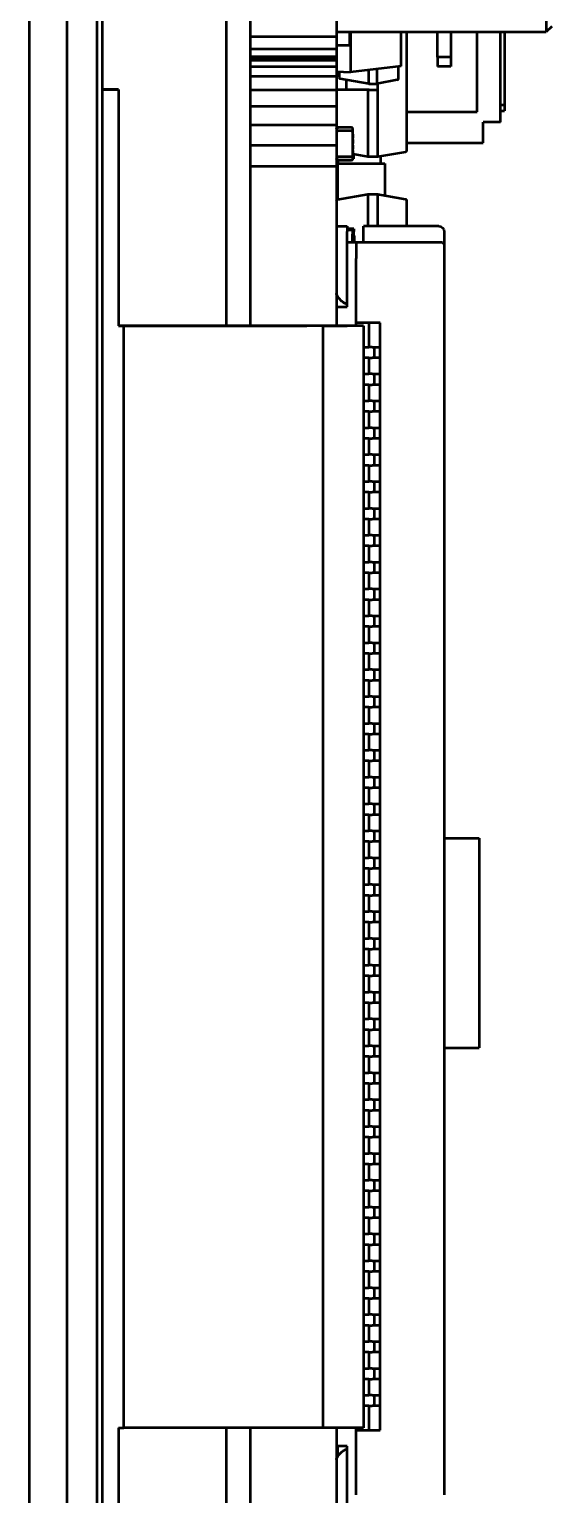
# Model space of a CAD drawing. Header units: millimetres. Extents: x 71 to 428, y 120 to 295.
# Drawn here: x 235.33 to 245.04, y 193.28 to 220.54 of the extents above; entities that cross this region are included whole.
import ezdxf

# ---------------------------------------------------------------- set-up
doc = ezdxf.new("R2010")
doc.units = ezdxf.units.MM
doc.header["$LTSCALE"] = 0.75
doc.layers.add('Visible', color=7, linetype='Continuous', lineweight=50)

msp = doc.modelspace()

# ---------------------------------------------------------------- linework, layer by layer
at = {"layer": 'Visible', "extrusion": (1, -2e-16, 0)}
for p, q in [((235.33, 252.426), (235.33, 156.566)), ((236.03, 252.426), (236.03, 156.566)), ((236.59, 168.176), (236.59, 240.816)), ((236.69, 219.424), (236.69, 224.894)), ((238.99, 224.894), (238.99, 215.024)), ((244.941, 224.492), (244.941, 220.492)), ((239.44, 220.408), (239.44, 220.72)), ((241.041, 220.72), (241.041, 220.408)), ((245.041, 220.592), (244.941, 220.492)), ((239.44, 220.176), (239.44, 220.408)), ((239.44, 220.408), (241.041, 220.408)), ((241.041, 220.492), (244.941, 220.492)), ((241.041, 220.408), (241.041, 220.176)), ((241.291, 220.242), (241.291, 220.492)), ((241.301, 220.492), (241.301, 219.742)), ((242.241, 219.857), (242.241, 220.492)), ((242.341, 220.492), (242.341, 218.279)), ((242.346, 219.005), (242.346, 220.492)), ((242.916, 220.022), (242.916, 220.492)), ((243.166, 220.492), (243.166, 220.022)), ((243.654, 219.005), (243.654, 220.492)), ((244.091, 218.816), (244.091, 220.492)), ((244.166, 220.492), (244.166, 219.139)), ((239.44, 220.033), (239.44, 220.176)), ((239.44, 220.176), (241.041, 220.176)), ((239.44, 219.997), (239.44, 220.033)), ((239.44, 220.033), (241.041, 220.033)), ((241.291, 220.242), (241.041, 220.242)), ((241.041, 220.176), (241.041, 220.033)), ((241.041, 220.033), (241.041, 219.997)), ((242.916, 220.022), (242.916, 219.851)), ((243.166, 220.022), (242.916, 220.022)), ((243.166, 220.022), (243.166, 219.851)), ((239.44, 219.968), (239.44, 219.997)), ((239.44, 219.997), (241.041, 219.997)), ((239.44, 219.853), (239.44, 219.968)), ((239.44, 219.968), (241.041, 219.968)), ((239.44, 219.668), (239.44, 219.853)), ((239.44, 219.853), (241.041, 219.853)), ((241.041, 219.997), (241.041, 219.968)), ((241.041, 219.968), (241.041, 219.853)), ((241.041, 219.853), (241.041, 219.668)), ((241.041, 219.755), (241.301, 219.742)), ((241.091, 219.753), (241.091, 219.647)), ((242.241, 219.857), (241.301, 219.742)), ((241.641, 219.554), (241.641, 219.783)), ((241.791, 219.802), (241.791, 219.554)), ((242.191, 219.627), (242.191, 219.851)), ((243.166, 219.851), (242.916, 219.851)), ((239.44, 219.418), (239.44, 219.668)), ((239.44, 219.668), (241.041, 219.668)), ((241.041, 219.668), (241.041, 219.418)), ((241.641, 219.529), (241.111, 219.622)), ((241.221, 219.603), (241.221, 219.418)), ((241.641, 219.554), (241.641, 219.554)), ((241.641, 219.529), (241.791, 219.529)), ((242.171, 219.603), (241.791, 219.529)), ((241.791, 219.553), (241.791, 219.554)), ((241.791, 219.529), (241.791, 219.529)), ((241.806, 219.532), (241.806, 219.418)), ((236.69, 190.384), (236.69, 219.424)), ((236.69, 219.424), (236.69, 219.424)), ((236.69, 219.424), (236.99, 219.424)), ((236.99, 219.424), (236.69, 219.424)), ((236.99, 219.424), (236.99, 219.424)), ((236.99, 219.424), (236.99, 215.024)), ((239.44, 219.113), (239.44, 219.418)), ((239.44, 219.418), (241.041, 219.418)), ((241.041, 219.418), (241.041, 219.113)), ((241.221, 219.418), (241.041, 219.418)), ((241.238, 219.418), (241.221, 219.418)), ((241.651, 219.418), (241.238, 219.418)), ((241.626, 219.418), (241.626, 218.188)), ((241.651, 219.418), (241.806, 219.418)), ((241.806, 219.418), (241.806, 218.188)), ((239.44, 218.766), (239.44, 219.113)), ((239.44, 219.113), (241.041, 219.113)), ((241.041, 219.113), (241.041, 218.766)), ((242.346, 219.005), (243.654, 219.005)), ((242.346, 218.698), (242.346, 219.005)), ((244.091, 219.139), (244.166, 219.139)), ((244.091, 219.027), (244.166, 219.027)), ((244.166, 219.139), (244.166, 219.027)), ((239.44, 218.389), (239.44, 218.766)), ((239.44, 218.766), (241.041, 218.766)), ((241.041, 218.766), (241.041, 218.389)), ((241.041, 218.654), (241.071, 218.654)), ((241.041, 218.654), (241.071, 218.654)), ((241.315, 218.715), (241.071, 218.715)), ((241.315, 218.654), (241.071, 218.654)), ((241.315, 218.654), (241.071, 218.654)), ((241.315, 218.654), (241.346, 218.654)), ((241.315, 218.654), (241.346, 218.654)), ((241.346, 218.654), (241.346, 218.685)), ((241.346, 218.167), (241.346, 218.654)), ((242.341, 218.698), (242.346, 218.698)), ((243.766, 218.429), (243.766, 218.816)), ((244.091, 218.816), (243.766, 218.816)), ((239.44, 217.997), (239.44, 218.389)), ((239.44, 218.389), (241.041, 218.389)), ((241.041, 218.389), (241.041, 217.997)), ((241.346, 218.592), (241.348, 218.592)), ((241.346, 218.554), (241.348, 218.554)), ((241.346, 218.518), (241.348, 218.518)), ((241.346, 218.494), (241.348, 218.494)), ((241.346, 218.417), (241.348, 218.417)), ((241.346, 218.387), (241.348, 218.387)), ((241.348, 218.417), (241.348, 218.494)), ((242.341, 218.429), (243.766, 218.429)), ((241.071, 218.167), (241.041, 218.167)), ((241.041, 218.167), (241.071, 218.167)), ((241.041, 218.134), (241.041, 218.134)), ((241.066, 218.106), (241.066, 218.046)), ((241.071, 218.167), (241.315, 218.167)), ((241.315, 218.167), (241.071, 218.167)), ((241.071, 218.106), (241.315, 218.106)), ((241.346, 218.167), (241.315, 218.167)), ((241.315, 218.167), (241.346, 218.167)), ((241.346, 218.35), (241.348, 218.35)), ((241.346, 218.313), (241.348, 218.313)), ((241.346, 218.285), (241.348, 218.285)), ((241.346, 218.274), (241.348, 218.274)), ((241.346, 218.222), (241.348, 218.222)), ((241.346, 218.211), (241.348, 218.211)), ((241.346, 218.184), (241.366, 218.184)), ((241.346, 218.136), (241.346, 218.167)), ((241.366, 218.134), (241.346, 218.134)), ((241.348, 218.222), (241.348, 218.274)), ((241.626, 218.168), (241.348, 218.217)), ((241.366, 218.184), (241.366, 218.214)), ((241.366, 218.134), (241.366, 218.184)), ((241.626, 218.187), (241.626, 218.188)), ((241.806, 218.168), (241.626, 218.168)), ((242.324, 218.259), (241.806, 218.168)), ((241.806, 218.188), (241.806, 218.187)), ((241.866, 218.046), (241.866, 218.178)), ((239.44, 215.024), (239.44, 217.997)), ((239.44, 217.997), (241.041, 217.997)), ((241.041, 217.997), (241.041, 215.025)), ((241.061, 218.046), (241.941, 218.046)), ((241.061, 218.046), (241.061, 217.373)), ((241.941, 218.046), (241.941, 217.449)), ((241.061, 217.67), (241.056, 217.67)), ((241.056, 217.67), (241.056, 217.4)), ((241.057, 217.373), (241.626, 217.473)), ((241.626, 217.473), (241.806, 217.473)), ((241.626, 217.453), (241.626, 216.88)), ((241.626, 217.453), (241.626, 217.453)), ((241.806, 217.473), (242.324, 217.381)), ((241.806, 217.453), (241.806, 216.88)), ((241.806, 217.453), (241.806, 217.453)), ((242.341, 217.362), (242.341, 216.88)), ((241.041, 216.88), (241.241, 216.88)), ((241.241, 216.88), (241.241, 216.78)), ((241.366, 216.832), (241.241, 216.832)), ((241.341, 216.807), (241.241, 216.807)), ((241.341, 216.807), (241.241, 216.807)), ((241.241, 216.58), (241.241, 216.78)), ((241.341, 216.807), (241.341, 216.58)), ((241.341, 216.807), (241.341, 216.782)), ((241.341, 216.782), (241.366, 216.782)), ((241.366, 216.832), (241.366, 216.782)), ((241.366, 216.732), (241.366, 216.782)), ((242.941, 216.88), (241.541, 216.88)), ((241.541, 216.58), (241.541, 216.88)), ((243.041, 216.78), (243.041, 216.53)), ((241.241, 216.58), (241.408, 216.58)), ((241.241, 215.38), (241.241, 216.58)), ((241.366, 216.732), (241.341, 216.732)), ((241.341, 216.58), (241.341, 216.732)), ((241.366, 216.58), (241.366, 216.732)), ((241.376, 216.696), (241.366, 216.696)), ((241.376, 216.646), (241.366, 216.646)), ((241.376, 216.594), (241.366, 216.594)), ((241.376, 216.581), (241.366, 216.581)), ((241.376, 216.58), (241.376, 216.581)), ((241.408, 216.58), (241.408, 216.28)), ((241.408, 216.58), (242.991, 216.58)), ((242.991, 216.58), (242.991, 216.58)), ((241.408, 215.08), (241.408, 216.28)), ((243.041, 216.28), (243.041, 193.28)), ((241.041, 215.38), (241.241, 215.38)), ((236.99, 215.024), (237.09, 215.024)), ((237.09, 215.024), (236.99, 215.024)), ((237.09, 194.524), (237.09, 215.024)), ((240.79, 215.024), (237.09, 215.024)), ((237.09, 215.024), (240.49, 215.024)), ((240.79, 215.025), (240.49, 215.025)), ((240.49, 215.025), (240.49, 215.024)), ((241.54, 215.025), (240.79, 215.024)), ((240.79, 215.025), (241.24, 215.025)), ((240.79, 194.524), (240.79, 215.024)), ((240.79, 215.024), (240.79, 215.024)), ((241.24, 215.025), (241.24, 215.025)), ((241.851, 215.08), (241.408, 215.08)), ((241.408, 215.025), (241.408, 215.08)), ((241.54, 215.025), (241.447, 215.025)), ((241.54, 215.025), (241.54, 194.525)), ((241.54, 215.025), (241.54, 215.025)), ((241.641, 215.08), (241.641, 214.63)), ((241.851, 194.48), (241.851, 215.08)), ((241.54, 214.63), (241.641, 214.63)), ((241.705, 214.63), (241.641, 214.63)), ((241.705, 214.63), (241.741, 214.63)), ((241.741, 214.63), (241.741, 214.43)), ((241.741, 214.63), (241.851, 214.63)), ((241.641, 214.43), (241.54, 214.43)), ((241.641, 214.43), (241.705, 214.43)), ((241.641, 214.43), (241.641, 214.13)), ((241.741, 214.43), (241.705, 214.43)), ((241.851, 214.43), (241.741, 214.43)), ((241.54, 214.13), (241.641, 214.13)), ((241.705, 214.13), (241.641, 214.13)), ((241.705, 214.13), (241.741, 214.13)), ((241.741, 214.13), (241.741, 213.93)), ((241.741, 214.13), (241.851, 214.13)), ((241.641, 213.93), (241.54, 213.93)), ((241.641, 213.93), (241.705, 213.93)), ((241.641, 213.93), (241.641, 213.63)), ((241.741, 213.93), (241.705, 213.93)), ((241.851, 213.93), (241.741, 213.93)), ((241.54, 213.63), (241.641, 213.63)), ((241.705, 213.63), (241.641, 213.63)), ((241.705, 213.63), (241.741, 213.63)), ((241.741, 213.63), (241.741, 213.43)), ((241.741, 213.63), (241.851, 213.63)), ((241.641, 213.43), (241.54, 213.43)), ((241.641, 213.43), (241.705, 213.43)), ((241.641, 213.43), (241.641, 213.13)), ((241.741, 213.43), (241.705, 213.43)), ((241.851, 213.43), (241.741, 213.43)), ((241.54, 213.13), (241.641, 213.13)), ((241.641, 212.93), (241.54, 212.93)), ((241.705, 213.13), (241.641, 213.13)), ((241.641, 212.93), (241.705, 212.93)), ((241.641, 212.93), (241.641, 212.63)), ((241.705, 213.13), (241.741, 213.13)), ((241.741, 212.93), (241.705, 212.93)), ((241.741, 213.13), (241.741, 212.93)), ((241.741, 213.13), (241.851, 213.13)), ((241.851, 212.93), (241.741, 212.93)), ((241.54, 212.63), (241.641, 212.63)), ((241.641, 212.43), (241.54, 212.43)), ((241.705, 212.63), (241.641, 212.63)), ((241.641, 212.43), (241.705, 212.43)), ((241.641, 212.43), (241.641, 212.13)), ((241.705, 212.63), (241.741, 212.63)), ((241.741, 212.43), (241.705, 212.43)), ((241.741, 212.63), (241.741, 212.43)), ((241.741, 212.63), (241.851, 212.63)), ((241.851, 212.43), (241.741, 212.43)), ((241.54, 212.13), (241.641, 212.13)), ((241.705, 212.13), (241.641, 212.13)), ((241.705, 212.13), (241.741, 212.13)), ((241.741, 212.13), (241.741, 211.93)), ((241.741, 212.13), (241.851, 212.13)), ((241.641, 211.93), (241.54, 211.93)), ((241.641, 211.93), (241.705, 211.93)), ((241.641, 211.93), (241.641, 211.63)), ((241.741, 211.93), (241.705, 211.93)), ((241.851, 211.93), (241.741, 211.93)), ((241.54, 211.63), (241.641, 211.63)), ((241.705, 211.63), (241.641, 211.63)), ((241.705, 211.63), (241.741, 211.63)), ((241.741, 211.63), (241.741, 211.43)), ((241.741, 211.63), (241.851, 211.63)), ((241.641, 211.43), (241.54, 211.43)), ((241.641, 211.43), (241.705, 211.43)), ((241.641, 211.43), (241.641, 211.13)), ((241.741, 211.43), (241.705, 211.43)), ((241.851, 211.43), (241.741, 211.43)), ((241.54, 211.13), (241.641, 211.13)), ((241.705, 211.13), (241.641, 211.13)), ((241.705, 211.13), (241.741, 211.13)), ((241.741, 211.13), (241.741, 210.93)), ((241.741, 211.13), (241.851, 211.13)), ((241.641, 210.93), (241.54, 210.93)), ((241.641, 210.93), (241.705, 210.93)), ((241.641, 210.93), (241.641, 210.63)), ((241.741, 210.93), (241.705, 210.93)), ((241.851, 210.93), (241.741, 210.93)), ((241.54, 210.63), (241.641, 210.63)), ((241.705, 210.63), (241.641, 210.63)), ((241.705, 210.63), (241.741, 210.63)), ((241.741, 210.63), (241.741, 210.43)), ((241.741, 210.63), (241.851, 210.63)), ((241.641, 210.43), (241.54, 210.43)), ((241.641, 210.43), (241.705, 210.43)), ((241.641, 210.43), (241.641, 210.13)), ((241.741, 210.43), (241.705, 210.43)), ((241.851, 210.43), (241.741, 210.43)), ((241.54, 210.13), (241.641, 210.13)), ((241.641, 209.93), (241.54, 209.93)), ((241.705, 210.13), (241.641, 210.13)), ((241.641, 209.93), (241.705, 209.93)), ((241.641, 209.93), (241.641, 209.63)), ((241.705, 210.13), (241.741, 210.13)), ((241.741, 209.93), (241.705, 209.93)), ((241.741, 210.13), (241.741, 209.93)), ((241.741, 210.13), (241.851, 210.13)), ((241.851, 209.93), (241.741, 209.93)), ((241.54, 209.63), (241.641, 209.63)), ((241.641, 209.43), (241.54, 209.43)), ((241.705, 209.63), (241.641, 209.63)), ((241.641, 209.43), (241.705, 209.43)), ((241.641, 209.43), (241.641, 209.13)), ((241.705, 209.63), (241.741, 209.63)), ((241.741, 209.43), (241.705, 209.43)), ((241.741, 209.63), (241.741, 209.43)), ((241.741, 209.63), (241.851, 209.63)), ((241.851, 209.43), (241.741, 209.43)), ((241.54, 209.13), (241.641, 209.13)), ((241.705, 209.13), (241.641, 209.13)), ((241.705, 209.13), (241.741, 209.13)), ((241.741, 209.13), (241.741, 208.93)), ((241.741, 209.13), (241.851, 209.13)), ((241.641, 208.93), (241.54, 208.93)), ((241.641, 208.93), (241.705, 208.93)), ((241.641, 208.93), (241.641, 208.63)), ((241.741, 208.93), (241.705, 208.93)), ((241.851, 208.93), (241.741, 208.93)), ((241.54, 208.63), (241.641, 208.63)), ((241.705, 208.63), (241.641, 208.63)), ((241.705, 208.63), (241.741, 208.63)), ((241.741, 208.63), (241.741, 208.43)), ((241.741, 208.63), (241.851, 208.63)), ((241.641, 208.43), (241.54, 208.43)), ((241.641, 208.43), (241.705, 208.43)), ((241.641, 208.43), (241.641, 208.13)), ((241.741, 208.43), (241.705, 208.43)), ((241.851, 208.43), (241.741, 208.43)), ((241.54, 208.13), (241.641, 208.13)), ((241.705, 208.13), (241.641, 208.13)), ((241.705, 208.13), (241.741, 208.13)), ((241.741, 208.13), (241.741, 207.93)), ((241.741, 208.13), (241.851, 208.13)), ((241.641, 207.93), (241.54, 207.93)), ((241.641, 207.93), (241.705, 207.93)), ((241.641, 207.93), (241.641, 207.63)), ((241.741, 207.93), (241.705, 207.93)), ((241.851, 207.93), (241.741, 207.93)), ((241.54, 207.63), (241.641, 207.63)), ((241.705, 207.63), (241.641, 207.63)), ((241.705, 207.63), (241.741, 207.63)), ((241.741, 207.63), (241.741, 207.43)), ((241.741, 207.63), (241.851, 207.63)), ((241.641, 207.43), (241.54, 207.43)), ((241.641, 207.43), (241.705, 207.43)), ((241.641, 207.43), (241.641, 207.13)), ((241.741, 207.43), (241.705, 207.43)), ((241.851, 207.43), (241.741, 207.43)), ((241.54, 207.13), (241.641, 207.13)), ((241.641, 206.93), (241.54, 206.93)), ((241.705, 207.13), (241.641, 207.13)), ((241.641, 206.93), (241.705, 206.93)), ((241.641, 206.93), (241.641, 206.63)), ((241.705, 207.13), (241.741, 207.13)), ((241.741, 206.93), (241.705, 206.93)), ((241.741, 207.13), (241.741, 206.93)), ((241.741, 207.13), (241.851, 207.13)), ((241.851, 206.93), (241.741, 206.93)), ((241.54, 206.63), (241.641, 206.63)), ((241.641, 206.43), (241.54, 206.43)), ((241.705, 206.63), (241.641, 206.63)), ((241.641, 206.43), (241.705, 206.43)), ((241.641, 206.43), (241.641, 206.13)), ((241.705, 206.63), (241.741, 206.63)), ((241.741, 206.43), (241.705, 206.43)), ((241.741, 206.63), (241.741, 206.43)), ((241.741, 206.63), (241.851, 206.63)), ((241.851, 206.43), (241.741, 206.43)), ((241.54, 206.13), (241.641, 206.13)), ((241.705, 206.13), (241.641, 206.13)), ((241.705, 206.13), (241.741, 206.13)), ((241.741, 206.13), (241.741, 205.93)), ((241.741, 206.13), (241.851, 206.13)), ((241.641, 205.93), (241.54, 205.93)), ((241.641, 205.93), (241.705, 205.93)), ((241.641, 205.93), (241.641, 205.63)), ((241.741, 205.93), (241.705, 205.93)), ((241.851, 205.93), (241.741, 205.93)), ((241.54, 205.63), (241.641, 205.63)), ((241.705, 205.63), (241.641, 205.63)), ((241.705, 205.63), (241.741, 205.63)), ((241.741, 205.63), (241.741, 205.43)), ((241.741, 205.63), (241.851, 205.63)), ((241.641, 205.43), (241.54, 205.43)), ((241.641, 205.43), (241.705, 205.43)), ((241.641, 205.43), (241.641, 205.13)), ((241.741, 205.43), (241.705, 205.43)), ((241.851, 205.43), (241.741, 205.43)), ((243.041, 205.493), (243.691, 205.493)), ((243.691, 205.493), (243.691, 201.593)), ((241.54, 205.13), (241.641, 205.13)), ((241.705, 205.13), (241.641, 205.13)), ((241.705, 205.13), (241.741, 205.13)), ((241.741, 205.13), (241.741, 204.93)), ((241.741, 205.13), (241.851, 205.13)), ((241.641, 204.93), (241.54, 204.93)), ((241.641, 204.93), (241.705, 204.93)), ((241.641, 204.93), (241.641, 204.63)), ((241.741, 204.93), (241.705, 204.93)), ((241.851, 204.93), (241.741, 204.93)), ((241.54, 204.63), (241.641, 204.63)), ((241.705, 204.63), (241.641, 204.63)), ((241.705, 204.63), (241.741, 204.63)), ((241.741, 204.63), (241.741, 204.43)), ((241.741, 204.63), (241.851, 204.63)), ((241.641, 204.43), (241.54, 204.43)), ((241.641, 204.43), (241.705, 204.43)), ((241.641, 204.43), (241.641, 204.13)), ((241.741, 204.43), (241.705, 204.43)), ((241.851, 204.43), (241.741, 204.43)), ((241.54, 204.13), (241.641, 204.13)), ((241.641, 203.93), (241.54, 203.93)), ((241.705, 204.13), (241.641, 204.13)), ((241.641, 203.93), (241.705, 203.93)), ((241.641, 203.93), (241.641, 203.63)), ((241.705, 204.13), (241.741, 204.13)), ((241.741, 203.93), (241.705, 203.93)), ((241.741, 204.13), (241.741, 203.93)), ((241.741, 204.13), (241.851, 204.13)), ((241.851, 203.93), (241.741, 203.93)), ((241.54, 203.63), (241.641, 203.63)), ((241.641, 203.43), (241.54, 203.43)), ((241.705, 203.63), (241.641, 203.63)), ((241.641, 203.43), (241.705, 203.43)), ((241.641, 203.43), (241.641, 203.13)), ((241.705, 203.63), (241.741, 203.63)), ((241.741, 203.43), (241.705, 203.43)), ((241.741, 203.63), (241.741, 203.43)), ((241.741, 203.63), (241.851, 203.63)), ((241.851, 203.43), (241.741, 203.43)), ((241.54, 203.13), (241.641, 203.13)), ((241.705, 203.13), (241.641, 203.13)), ((241.705, 203.13), (241.741, 203.13)), ((241.741, 203.13), (241.741, 202.93)), ((241.741, 203.13), (241.851, 203.13)), ((241.641, 202.93), (241.54, 202.93)), ((241.641, 202.93), (241.705, 202.93)), ((241.641, 202.93), (241.641, 202.63)), ((241.741, 202.93), (241.705, 202.93)), ((241.851, 202.93), (241.741, 202.93)), ((241.54, 202.63), (241.641, 202.63)), ((241.705, 202.63), (241.641, 202.63)), ((241.705, 202.63), (241.741, 202.63)), ((241.741, 202.63), (241.741, 202.43)), ((241.741, 202.63), (241.851, 202.63)), ((241.641, 202.43), (241.54, 202.43)), ((241.641, 202.43), (241.705, 202.43)), ((241.641, 202.43), (241.641, 202.13)), ((241.741, 202.43), (241.705, 202.43)), ((241.851, 202.43), (241.741, 202.43)), ((241.54, 202.13), (241.641, 202.13)), ((241.705, 202.13), (241.641, 202.13)), ((241.705, 202.13), (241.741, 202.13)), ((241.741, 202.13), (241.741, 201.93)), ((241.741, 202.13), (241.851, 202.13)), ((241.641, 201.93), (241.54, 201.93)), ((241.641, 201.93), (241.705, 201.93)), ((241.641, 201.93), (241.641, 201.63)), ((241.741, 201.93), (241.705, 201.93)), ((241.851, 201.93), (241.741, 201.93)), ((241.54, 201.63), (241.641, 201.63)), ((241.705, 201.63), (241.641, 201.63)), ((241.705, 201.63), (241.741, 201.63)), ((241.741, 201.63), (241.741, 201.43)), ((241.741, 201.63), (241.851, 201.63)), ((243.041, 201.593), (243.691, 201.593)), ((241.641, 201.43), (241.54, 201.43)), ((241.641, 201.43), (241.705, 201.43)), ((241.641, 201.43), (241.641, 201.13)), ((241.741, 201.43), (241.705, 201.43)), ((241.851, 201.43), (241.741, 201.43)), ((241.54, 201.13), (241.641, 201.13)), ((241.641, 200.93), (241.54, 200.93)), ((241.705, 201.13), (241.641, 201.13)), ((241.641, 200.93), (241.705, 200.93)), ((241.641, 200.93), (241.641, 200.63)), ((241.705, 201.13), (241.741, 201.13)), ((241.741, 200.93), (241.705, 200.93)), ((241.741, 201.13), (241.741, 200.93)), ((241.741, 201.13), (241.851, 201.13)), ((241.851, 200.93), (241.741, 200.93)), ((241.54, 200.63), (241.641, 200.63)), ((241.641, 200.43), (241.54, 200.43)), ((241.705, 200.63), (241.641, 200.63)), ((241.641, 200.43), (241.705, 200.43)), ((241.641, 200.43), (241.641, 200.13)), ((241.705, 200.63), (241.741, 200.63)), ((241.741, 200.43), (241.705, 200.43)), ((241.741, 200.63), (241.741, 200.43)), ((241.741, 200.63), (241.851, 200.63)), ((241.851, 200.43), (241.741, 200.43)), ((241.54, 200.13), (241.641, 200.13)), ((241.705, 200.13), (241.641, 200.13)), ((241.705, 200.13), (241.741, 200.13)), ((241.741, 200.13), (241.741, 199.93)), ((241.741, 200.13), (241.851, 200.13)), ((241.641, 199.93), (241.54, 199.93)), ((241.641, 199.93), (241.705, 199.93)), ((241.641, 199.93), (241.641, 199.63)), ((241.741, 199.93), (241.705, 199.93)), ((241.851, 199.93), (241.741, 199.93)), ((241.54, 199.63), (241.641, 199.63)), ((241.705, 199.63), (241.641, 199.63)), ((241.705, 199.63), (241.741, 199.63)), ((241.741, 199.63), (241.741, 199.43)), ((241.741, 199.63), (241.851, 199.63)), ((241.641, 199.43), (241.54, 199.43)), ((241.641, 199.43), (241.705, 199.43)), ((241.641, 199.43), (241.641, 199.13)), ((241.741, 199.43), (241.705, 199.43)), ((241.851, 199.43), (241.741, 199.43)), ((241.54, 199.13), (241.641, 199.13)), ((241.705, 199.13), (241.641, 199.13)), ((241.705, 199.13), (241.741, 199.13)), ((241.741, 199.13), (241.741, 198.93)), ((241.741, 199.13), (241.851, 199.13)), ((241.641, 198.93), (241.54, 198.93)), ((241.641, 198.93), (241.705, 198.93)), ((241.641, 198.93), (241.641, 198.63)), ((241.741, 198.93), (241.705, 198.93)), ((241.851, 198.93), (241.741, 198.93)), ((241.54, 198.63), (241.641, 198.63)), ((241.705, 198.63), (241.641, 198.63)), ((241.705, 198.63), (241.741, 198.63)), ((241.741, 198.63), (241.741, 198.43)), ((241.741, 198.63), (241.851, 198.63)), ((241.641, 198.43), (241.54, 198.43)), ((241.641, 198.43), (241.705, 198.43)), ((241.641, 198.43), (241.641, 198.13)), ((241.741, 198.43), (241.705, 198.43)), ((241.851, 198.43), (241.741, 198.43)), ((241.54, 198.13), (241.641, 198.13)), ((241.641, 197.93), (241.54, 197.93)), ((241.705, 198.13), (241.641, 198.13)), ((241.641, 197.93), (241.705, 197.93)), ((241.641, 197.93), (241.641, 197.63)), ((241.705, 198.13), (241.741, 198.13)), ((241.741, 197.93), (241.705, 197.93)), ((241.741, 198.13), (241.741, 197.93)), ((241.741, 198.13), (241.851, 198.13)), ((241.851, 197.93), (241.741, 197.93)), ((241.54, 197.63), (241.641, 197.63)), ((241.641, 197.43), (241.54, 197.43)), ((241.705, 197.63), (241.641, 197.63)), ((241.641, 197.43), (241.705, 197.43)), ((241.641, 197.43), (241.641, 197.13)), ((241.705, 197.63), (241.741, 197.63)), ((241.741, 197.43), (241.705, 197.43)), ((241.741, 197.63), (241.741, 197.43)), ((241.741, 197.63), (241.851, 197.63)), ((241.851, 197.43), (241.741, 197.43)), ((241.54, 197.13), (241.641, 197.13)), ((241.705, 197.13), (241.641, 197.13)), ((241.705, 197.13), (241.741, 197.13)), ((241.741, 197.13), (241.741, 196.93)), ((241.741, 197.13), (241.851, 197.13)), ((241.641, 196.93), (241.54, 196.93)), ((241.641, 196.93), (241.705, 196.93)), ((241.641, 196.93), (241.641, 196.63)), ((241.741, 196.93), (241.705, 196.93)), ((241.851, 196.93), (241.741, 196.93)), ((241.54, 196.63), (241.641, 196.63)), ((241.705, 196.63), (241.641, 196.63)), ((241.705, 196.63), (241.741, 196.63)), ((241.741, 196.63), (241.741, 196.43)), ((241.741, 196.63), (241.851, 196.63)), ((241.641, 196.43), (241.54, 196.43)), ((241.641, 196.43), (241.705, 196.43)), ((241.641, 196.43), (241.641, 196.13)), ((241.741, 196.43), (241.705, 196.43)), ((241.851, 196.43), (241.741, 196.43)), ((241.54, 196.13), (241.641, 196.13)), ((241.705, 196.13), (241.641, 196.13)), ((241.705, 196.13), (241.741, 196.13)), ((241.741, 196.13), (241.741, 195.93)), ((241.741, 196.13), (241.851, 196.13)), ((241.641, 195.93), (241.54, 195.93)), ((241.641, 195.93), (241.705, 195.93)), ((241.641, 195.93), (241.641, 195.63)), ((241.741, 195.93), (241.705, 195.93)), ((241.851, 195.93), (241.741, 195.93)), ((241.54, 195.63), (241.641, 195.63)), ((241.705, 195.63), (241.641, 195.63)), ((241.705, 195.63), (241.741, 195.63)), ((241.741, 195.63), (241.741, 195.43)), ((241.741, 195.63), (241.851, 195.63)), ((241.641, 195.43), (241.54, 195.43)), ((241.641, 195.43), (241.705, 195.43)), ((241.641, 195.43), (241.641, 195.13)), ((241.741, 195.43), (241.705, 195.43)), ((241.851, 195.43), (241.741, 195.43)), ((241.54, 195.13), (241.641, 195.13)), ((241.641, 194.93), (241.54, 194.93)), ((241.705, 195.13), (241.641, 195.13)), ((241.641, 194.93), (241.705, 194.93)), ((241.641, 194.93), (241.641, 194.48)), ((241.705, 195.13), (241.741, 195.13)), ((241.741, 194.93), (241.705, 194.93)), ((241.741, 195.13), (241.741, 194.93)), ((241.741, 195.13), (241.851, 195.13)), ((241.851, 194.93), (241.741, 194.93)), ((236.99, 194.524), (237.09, 194.524)), ((236.99, 194.524), (236.99, 190.384)), ((240.79, 194.524), (237.09, 194.524)), ((238.99, 194.524), (238.99, 184.093)), ((239.44, 190.997), (239.44, 194.524)), ((241.54, 194.525), (240.79, 194.524)), ((241.041, 194.525), (241.041, 190.997)), ((241.408, 194.48), (241.408, 194.525)), ((241.408, 194.48), (241.851, 194.48)), ((241.408, 193.28), (241.408, 194.48)), ((241.241, 194.18), (241.041, 194.18)), ((241.061, 194.18), (241.061, 193.986)), ((241.241, 192.98), (241.241, 194.18))]:
    msp.add_line(p, q, dxfattribs=at)
at = {"layer": 'Visible'}
for centre, radius, start, end in [((241.116, 219.647), 0.025, 180, 260), ((242.166, 219.627), 0.025, 281, 0), ((241.315, 218.685), 0.0305, 0, 90), ((241.315, 218.136), 0.0305, 270, 0), ((241.086, 217.4), 0.03, 180, 212.1489)]:
    msp.add_arc(centre, radius, start, end, dxfattribs=at)
at = {"layer": 'Visible', "extrusion": (0, -1e-16, -1)}
for centre, radius, start, end in [((-241.071, 218.685), 0.0305, 0, 90), ((-241.071, 218.136), 0.0305, 270, 0), ((-242.321, 218.279), 0.02, 180, 260), ((-241.061, 217.353), 0.02, 0, 80), ((-242.321, 217.362), 0.02, 100, 180), ((-242.941, 216.78), 0.1, 90, 180), ((-242.991, 216.53), 0.05, 90, 180)]:
    msp.add_arc(centre, radius, start, end, dxfattribs=at)
at = {"layer": 'Visible'}
for centre, major_axis, start_param, end_param in [((241.643, 219.554), (0.0022, 0.025), 1.593415, 3.134053), ((241.804, 218.188), (-0.0017, 0.02), 3.149132, 4.68977), ((241.804, 217.453), (0.0017, 0.02), -1.548178, -0.00754)]:
    msp.add_ellipse(centre, major_axis=major_axis, ratio=0.086179, start_param=start_param, end_param=end_param, dxfattribs=at)
at = {"layer": 'Visible', "extrusion": (-9.54045e-18, -9.18641e-19, -1)}
msp.add_ellipse((241.788, 219.554), major_axis=(-0.0024, 0.025), ratio=0.094552, start_param=1.598109, end_param=3.132489, dxfattribs=at)
at = {"layer": 'Visible', "extrusion": (8.68241e-18, -7.59613e-19, -1)}
msp.add_ellipse((241.628, 218.188), major_axis=(0.0017, 0.02), ratio=0.086179, start_param=3.149132, end_param=4.68977, dxfattribs=at)
at = {"layer": 'Visible', "extrusion": (-8.68241e-18, -7.59612e-19, -1)}
msp.add_ellipse((241.628, 217.453), major_axis=(-0.0017, 0.02), ratio=0.086179, start_param=-1.548178, end_param=-0.00754, dxfattribs=at)
at = {"layer": 'Visible'}
for points, knots in [([(241.348, 218.554), (241.348, 218.556), (241.348, 218.559), (241.348, 218.564), (241.348, 218.568), (241.348, 218.571), (241.348, 218.574), (241.348, 218.575), (241.348, 218.577), (241.348, 218.579), (241.348, 218.58), (241.348, 218.582), (241.348, 218.584), (241.348, 218.585), (241.348, 218.587), (241.348, 218.588), (241.348, 218.589), (241.348, 218.59), (241.348, 218.591), (241.348, 218.591), (241.348, 218.591), (241.348, 218.592), (241.348, 218.592)], [0, 0, 0, 0, 0.00000497342, 0.0000096394, 0.00001402095, 0.00001825168, 0.00002037965, 0.00002265599, 0.00002504403, 0.00002759278, 0.00003028011, 0.00003314629, 0.00003618373, 0.00003942054, 0.00004270743, 0.0000459775, 0.00004918291, 0.00005238891, 0.00005556952, 0.00005878627, 0.00006197839, 0.00006523258, 0.00006523258, 0.00006523258, 0.00006523258]), ([(241.348, 218.518), (241.348, 218.518), (241.348, 218.518), (241.348, 218.518), (241.348, 218.519), (241.348, 218.52), (241.348, 218.521), (241.348, 218.523), (241.348, 218.525), (241.348, 218.527), (241.348, 218.53), (241.348, 218.532), (241.348, 218.535), (241.348, 218.539), (241.348, 218.542), (241.348, 218.546), (241.348, 218.55), (241.348, 218.553), (241.348, 218.554)], [0, 0, 0, 0, 0.00000392684, 0.00000785143, 0.00001177672, 0.00001571618, 0.00001972871, 0.00002380569, 0.00002796783, 0.00003225561, 0.00003649073, 0.00004054073, 0.00004446857, 0.0000483457, 0.00005223474, 0.00005622497, 0.00006035531, 0.00006470459, 0.00006470459, 0.00006470459, 0.00006470459]), ([(241.348, 218.35), (241.348, 218.352), (241.348, 218.355), (241.348, 218.359), (241.348, 218.364), (241.348, 218.367), (241.348, 218.369), (241.348, 218.371), (241.348, 218.373), (241.348, 218.374), (241.348, 218.376), (241.348, 218.378), (241.348, 218.379), (241.348, 218.381), (241.348, 218.382), (241.348, 218.383), (241.348, 218.385), (241.348, 218.385), (241.348, 218.386), (241.348, 218.387), (241.348, 218.387), (241.348, 218.387), (241.348, 218.387)], [0, 0, 0, 0, 0.00000497342, 0.0000096394, 0.00001402095, 0.00001825168, 0.00002037965, 0.00002265599, 0.00002504403, 0.00002759278, 0.00003028011, 0.00003314629, 0.00003618373, 0.00003942054, 0.00004270743, 0.0000459775, 0.00004918291, 0.00005238891, 0.00005556952, 0.00005878627, 0.00006197839, 0.00006523258, 0.00006523258, 0.00006523258, 0.00006523258]), ([(241.348, 218.313), (241.348, 218.313), (241.348, 218.313), (241.348, 218.314), (241.348, 218.314), (241.348, 218.315), (241.348, 218.317), (241.348, 218.318), (241.348, 218.32), (241.348, 218.323), (241.348, 218.325), (241.348, 218.328), (241.348, 218.331), (241.348, 218.334), (241.348, 218.338), (241.348, 218.342), (241.348, 218.346), (241.348, 218.349), (241.348, 218.35)], [0, 0, 0, 0, 0.00000392684, 0.00000785143, 0.00001177672, 0.00001571618, 0.00001972871, 0.00002380569, 0.00002796783, 0.00003225561, 0.00003649073, 0.00004054073, 0.00004446857, 0.0000483457, 0.00005223474, 0.00005622497, 0.00006035531, 0.00006470459, 0.00006470459, 0.00006470459, 0.00006470459]), ([(241.348, 218.274), (241.348, 218.275), (241.348, 218.276), (241.348, 218.279), (241.348, 218.281), (241.348, 218.282), (241.348, 218.283), (241.348, 218.284), (241.348, 218.285), (241.348, 218.285), (241.348, 218.285)], [0, 0, 0, 0, 0.00000267139, 0.0000050182, 0.00000704044, 0.00000888684, 0.00001060418, 0.00001227988, 0.00001399093, 0.00001580988, 0.00001580988, 0.00001580988, 0.00001580988]), ([(241.348, 218.211), (241.348, 218.211), (241.348, 218.211), (241.348, 218.211), (241.348, 218.212), (241.348, 218.213), (241.348, 218.215), (241.348, 218.217), (241.348, 218.219), (241.348, 218.221), (241.348, 218.222)], [0, 0, 0, 0, 0.00000180137, 0.00000349589, 0.00000515538, 0.00000687211, 0.0000086808, 0.0000106835, 0.00001300762, 0.0000156532, 0.0000156532, 0.0000156532, 0.0000156532]), ([(241.376, 216.646), (241.376, 216.647), (241.376, 216.649), (241.376, 216.653), (241.376, 216.656), (241.376, 216.659), (241.376, 216.663), (241.376, 216.666), (241.376, 216.669), (241.376, 216.672), (241.376, 216.674), (241.376, 216.677), (241.376, 216.68), (241.376, 216.682), (241.376, 216.684), (241.376, 216.686), (241.376, 216.688), (241.376, 216.69), (241.376, 216.691), (241.376, 216.692), (241.376, 216.693), (241.376, 216.694), (241.376, 216.695), (241.376, 216.696), (241.376, 216.696), (241.376, 216.696), (241.376, 216.696)], [0, 0, 0, 0, 0.033787, 0.066622, 0.099285, 0.131361, 0.163585, 0.196104, 0.228902, 0.262158, 0.295991, 0.330218, 0.36506, 0.400951, 0.43762, 0.475708, 0.515381, 0.556414, 0.599765, 0.646424, 0.696431, 0.749782, 0.806573, 0.867436, 0.931887, 1, 1, 1, 1]), ([(241.376, 216.594), (241.376, 216.594), (241.376, 216.594), (241.376, 216.594), (241.376, 216.595), (241.376, 216.596), (241.376, 216.597), (241.376, 216.598), (241.376, 216.599), (241.376, 216.601), (241.376, 216.603), (241.376, 216.604), (241.376, 216.607), (241.376, 216.609), (241.376, 216.611), (241.376, 216.614), (241.376, 216.616), (241.376, 216.619), (241.376, 216.622), (241.376, 216.625), (241.376, 216.629), (241.376, 216.632), (241.376, 216.635), (241.376, 216.639), (241.376, 216.642), (241.376, 216.645), (241.376, 216.646)], [0, 0, 0, 0, 0.065063, 0.126773, 0.185516, 0.240765, 0.29298, 0.34225, 0.388919, 0.432776, 0.474628, 0.514775, 0.553606, 0.591426, 0.628028, 0.663804, 0.698984, 0.733591, 0.767628, 0.801208, 0.834264, 0.866981, 0.89972, 0.932702, 0.966176, 1, 1, 1, 1]), ([(243.041, 216.525), (243.041, 216.523), (243.041, 216.521), (243.041, 216.519), (243.041, 216.517), (243.041, 216.516), (243.041, 216.515), (243.041, 216.512), (243.041, 216.509), (243.041, 216.506), (243.041, 216.504), (243.041, 216.502), (243.041, 216.5), (243.041, 216.498), (243.041, 216.496), (243.041, 216.494), (243.041, 216.492), (243.041, 216.49), (243.041, 216.488), (243.041, 216.485), (243.041, 216.483), (243.041, 216.481), (243.041, 216.479), (243.041, 216.477), (243.041, 216.475), (243.041, 216.473), (243.041, 216.471), (243.041, 216.469), (243.041, 216.467), (243.041, 216.465), (243.041, 216.463), (243.041, 216.461), (243.041, 216.46), (243.041, 216.458), (243.041, 216.456), (243.041, 216.454), (243.041, 216.452), (243.041, 216.45), (243.041, 216.448), (243.041, 216.446), (243.041, 216.445), (243.041, 216.443), (243.041, 216.441), (243.041, 216.439), (243.041, 216.437), (243.041, 216.435), (243.041, 216.434), (243.041, 216.433), (243.041, 216.432), (243.041, 216.431), (243.041, 216.43), (243.041, 216.429), (243.041, 216.427), (243.041, 216.424), (243.041, 216.422), (243.041, 216.42), (243.041, 216.418), (243.041, 216.416), (243.041, 216.414), (243.041, 216.412), (243.041, 216.41), (243.041, 216.408), (243.041, 216.405), (243.041, 216.403), (243.041, 216.401), (243.041, 216.399), (243.041, 216.397), (243.041, 216.395), (243.041, 216.393), (243.041, 216.391), (243.041, 216.389), (243.041, 216.387), (243.041, 216.385), (243.041, 216.384), (243.041, 216.382), (243.041, 216.38), (243.041, 216.378), (243.041, 216.376), (243.041, 216.375), (243.041, 216.373), (243.041, 216.371), (243.041, 216.37), (243.041, 216.368), (243.041, 216.366), (243.041, 216.365), (243.041, 216.364), (243.041, 216.363), (243.041, 216.362), (243.041, 216.362), (243.041, 216.361), (243.041, 216.36), (243.041, 216.358), (243.041, 216.356), (243.041, 216.355), (243.041, 216.353), (243.041, 216.351), (243.041, 216.35), (243.041, 216.348), (243.041, 216.346), (243.041, 216.344), (243.041, 216.343), (243.041, 216.341), (243.041, 216.339), (243.041, 216.337), (243.041, 216.335), (243.041, 216.333), (243.041, 216.332), (243.041, 216.33), (243.041, 216.328), (243.041, 216.326), (243.041, 216.325), (243.041, 216.323), (243.041, 216.321), (243.041, 216.319), (243.041, 216.317), (243.041, 216.316), (243.041, 216.314), (243.041, 216.313), (243.041, 216.311), (243.041, 216.31), (243.041, 216.308), (243.041, 216.306), (243.041, 216.304), (243.041, 216.303), (243.041, 216.301), (243.041, 216.3), (243.041, 216.298), (243.041, 216.297), (243.041, 216.295), (243.041, 216.293), (243.041, 216.293), (243.041, 216.292), (243.041, 216.291), (243.041, 216.291), (243.041, 216.29), (243.041, 216.289), (243.041, 216.287), (243.041, 216.286), (243.041, 216.284), (243.041, 216.283), (243.041, 216.281), (243.041, 216.28)], [0, 0, 0, 0, 0.0227273, 0.0227273, 0.0227273, 0.0378387, 0.0378387, 0.0378387, 0.0681818, 0.0681818, 0.0681818, 0.0909091, 0.0909091, 0.0909091, 0.1136364, 0.1136364, 0.1136364, 0.1363636, 0.1363636, 0.1363636, 0.1590909, 0.1590909, 0.1590909, 0.1818182, 0.1818182, 0.1818182, 0.2045455, 0.2045455, 0.2045455, 0.2272727, 0.2272727, 0.2272727, 0.25, 0.25, 0.25, 0.2727273, 0.2727273, 0.2727273, 0.2954545, 0.2954545, 0.2954545, 0.3181818, 0.3181818, 0.3181818, 0.3409091, 0.3409091, 0.3409091, 0.3514519, 0.3514519, 0.3514519, 0.3636364, 0.3636364, 0.3636364, 0.3863636, 0.3863636, 0.3863636, 0.4090909, 0.4090909, 0.4090909, 0.4318182, 0.4318182, 0.4318182, 0.4545455, 0.4545455, 0.4545455, 0.4772727, 0.4772727, 0.4772727, 0.5, 0.5, 0.5, 0.5227273, 0.5227273, 0.5227273, 0.5454545, 0.5454545, 0.5454545, 0.5681818, 0.5681818, 0.5681818, 0.5909091, 0.5909091, 0.5909091, 0.6136364, 0.6136364, 0.6136364, 0.6239747, 0.6239747, 0.6239747, 0.6363636, 0.6363636, 0.6363636, 0.6590909, 0.6590909, 0.6590909, 0.6818182, 0.6818182, 0.6818182, 0.7045455, 0.7045455, 0.7045455, 0.7272727, 0.7272727, 0.7272727, 0.75, 0.75, 0.75, 0.7727273, 0.7727273, 0.7727273, 0.7923148, 0.7923148, 0.7923148, 0.8181818, 0.8181818, 0.8181818, 0.837384, 0.837384, 0.837384, 0.8618683, 0.8618683, 0.8618683, 0.8863636, 0.8863636, 0.8863636, 0.9090909, 0.9090909, 0.9090909, 0.9318182, 0.9318182, 0.9318182, 0.9423283, 0.9423283, 0.9423283, 0.9545455, 0.9545455, 0.9545455, 0.9772727, 0.9772727, 0.9772727, 1, 1, 1, 1]), ([(241.241, 215.43), (241.235, 215.43), (241.228, 215.431), (241.219, 215.434), (241.207, 215.438), (241.192, 215.445), (241.175, 215.456), (241.158, 215.467), (241.139, 215.482), (241.121, 215.499), (241.104, 215.516), (241.087, 215.536), (241.074, 215.553), (241.062, 215.571), (241.053, 215.587), (241.048, 215.6), (241.043, 215.611), (241.041, 215.619), (241.041, 215.626)], [0.0000056, 0.0000056, 0.0000056, 0.0000056, 0.1297514, 0.1297514, 0.1297514, 0.3054016, 0.3054016, 0.3054016, 0.4810518, 0.4810518, 0.4810518, 0.656702, 0.656702, 0.656702, 0.8323521, 0.8323521, 0.8323521, 0.9752868, 0.9752868, 0.9752868, 0.9752868]), ([(241.041, 193.933), (241.041, 193.94), (241.043, 193.949), (241.048, 193.959), (241.053, 193.972), (241.062, 193.989), (241.074, 194.006), (241.087, 194.024), (241.104, 194.043), (241.121, 194.06), (241.139, 194.078), (241.158, 194.093), (241.175, 194.104), (241.192, 194.115), (241.207, 194.122), (241.219, 194.126), (241.228, 194.129), (241.235, 194.13), (241.241, 194.13)], [0.0247132, 0.0247132, 0.0247132, 0.0247132, 0.1676479, 0.1676479, 0.1676479, 0.343298, 0.343298, 0.343298, 0.5189482, 0.5189482, 0.5189482, 0.6945984, 0.6945984, 0.6945984, 0.8702486, 0.8702486, 0.8702486, 0.9999944, 0.9999944, 0.9999944, 0.9999944])]:
    msp.add_open_spline(points, degree=3, knots=knots, dxfattribs=at)
msp.add_open_spline([(243.041, 216.53), (243.041, 216.53), (243.041, 216.529), (243.041, 216.528), (243.041, 216.526), (243.041, 216.525)], degree=3, dxfattribs=at)

doc.saveas('drawing.dxf')
